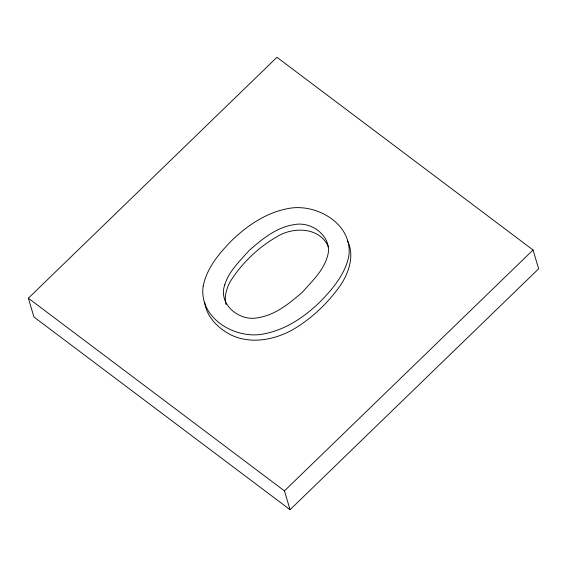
<?xml version="1.0" encoding="UTF-8"?>
<svg xmlns="http://www.w3.org/2000/svg" width="567" height="567" viewBox="0 0 567 567"><rect width="100%" height="100%" fill="white"/><g stroke="black" fill="none" stroke-linecap="round" stroke-linejoin="round"><path stroke-width="0.85" d="M28.35 298.214L276.944 57.302L533.044 249.983L538.65 268.786L290.056 509.698L33.956 317.017L28.35 298.214L284.45 490.887L290.056 509.698M284.45 490.887L533.044 249.983M347.252 240.465C354.765 254.767 349.222 271.735 341.022 284.492C328.357 302.792 311.857 318.47 292.657 329.767C274.173 339.931 251.138 344.382 231.379 335.132C218.323 328.548 206.629 317.116 204.581 302.062M328.399 246.879C320.086 227.367 294.096 226.524 277.844 236.17C258.389 247.226 241.499 263.294 229.77 282.366C226.431 289.205 224.05 296.931 226.027 304.522M203.192 286.009C198.45 318.229 235.666 340.044 264.307 333.814C285.421 329.746 303.756 317.414 319.108 302.806C332.049 289.73 344.814 274.945 348.755 256.461C353.581 224.227 316.145 202.497 287.561 208.663C266.362 212.731 247.921 225.085 232.513 239.763C219.627 252.783 206.983 267.574 203.192 286.009M224.738 284.84C217.848 304.38 239.402 321.702 257.865 317.747C275.541 315.018 289.659 303.217 302.714 291.877C311.942 281.253 322.864 271.281 327.131 257.425C334.076 237.892 312.474 220.761 294.082 224.645C276.363 227.275 262.202 239.083 249.154 250.458C239.926 261.047 228.976 270.983 224.738 284.84"/></g></svg>
